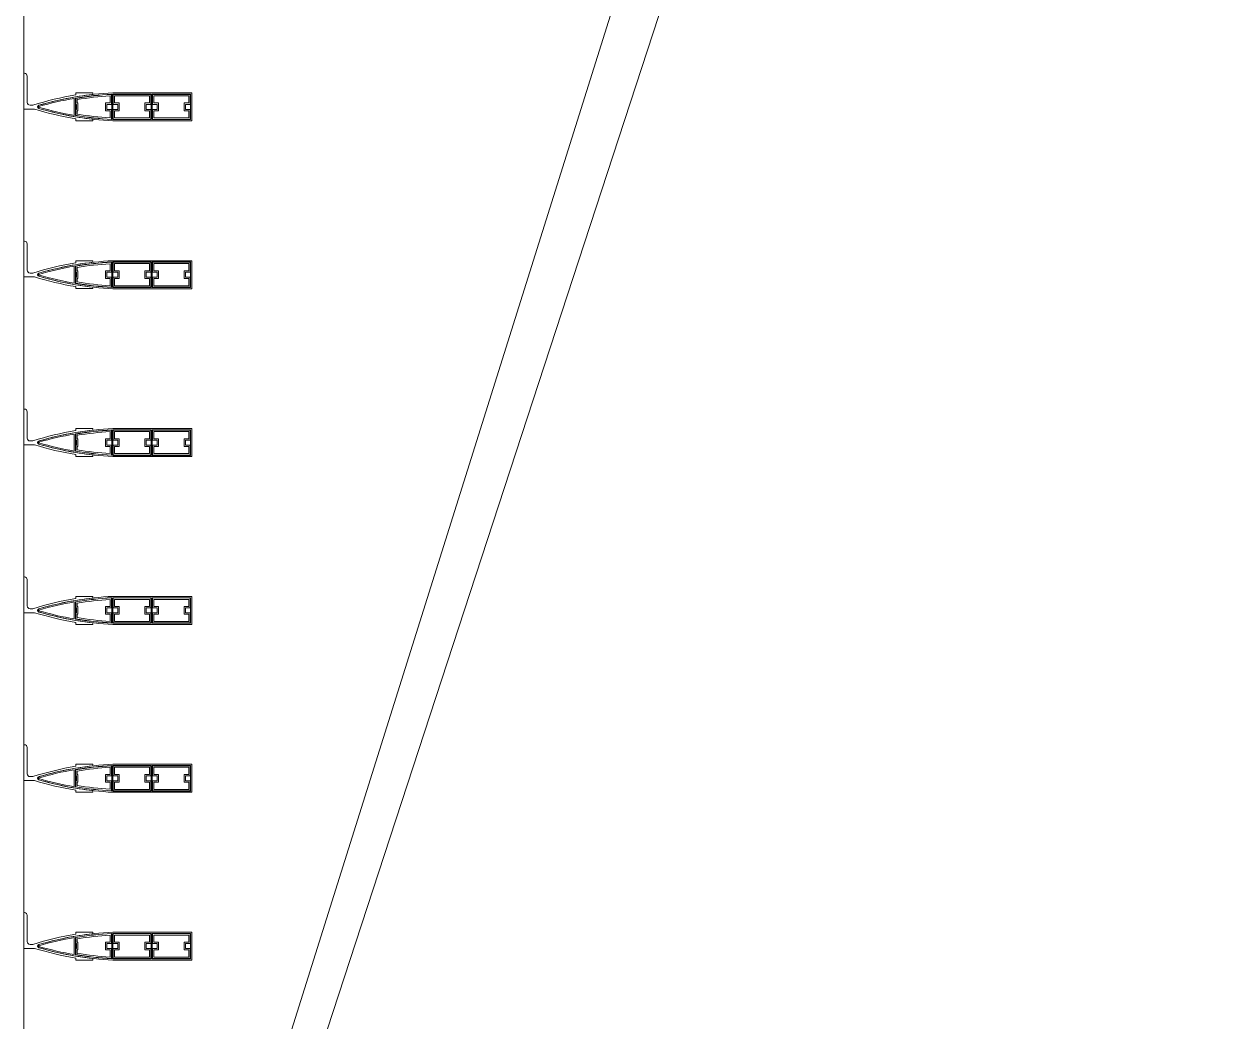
# Model space of a CAD drawing. Header units: millimetres. Extents: x 48966 to 155647, y -43515 to 26217.
# Drawn here: x 129422 to 131549, y -867 to 916 of the extents above; entities that cross this region are included whole.
import ezdxf

# ---------------------------------------------------------------- set-up
doc = ezdxf.new("R2010")
doc.units = ezdxf.units.MM
for name, color, linetype, lineweight in [('Внутренние кромки', 7, 'Continuous', 9), ('Обобщенные модели', 7, 'Continuous', 9), ('Обобщенные модели-1', 7, 'Continuous', 18)]:
    doc.layers.add(name, color=color, linetype=linetype, lineweight=lineweight)

# ---------------------------------------------------------------- blocks, each defined once
blk = doc.blocks.new('Обвязочная балка 1 - Обвязочная балка 1-1451838-План 5-го этажа на отм_ _12_600')
at = {"layer": 'Обобщенные модели-1'}
blk.add_line((129421.6, -26882.9), (129421.6, 11567.1), dxfattribs=at)
blk = doc.blocks.new('Профиль ламели362 - Профиль ламели-1566073-План 5-го этажа на отм_ _12_600')
at = {"layer": 'Обобщенные модели-1'}
for p, q in [((89806.9, 24507.1), (89806.9, 24366.2)), ((89856.9, 24507.1), (89806.9, 24507.1)), ((89809.1, 24436.5), (89809.1, 24504.9)), ((89809.1, 24504.9), (89854.7, 24504.9)), ((89854.7, 24504.9), (89854.7, 24436.5)), ((89856.9, 24366.2), (89856.9, 24507.1)), ((89827.4, 24504.4), (89809.6, 24504.4)), ((89809.6, 24504.4), (89809.6, 24437)), ((89812.1, 24439.5), (89812.1, 24501.9)), ((89812.1, 24501.9), (89824.9, 24501.9)), ((89824.9, 24501.9), (89824.9, 24493.5)), ((89824.9, 24493.5), (89838.8, 24493.5)), ((89827.4, 24496), (89827.4, 24504.4)), ((89836.3, 24496), (89827.4, 24496)), ((89854.2, 24504.4), (89836.3, 24504.4)), ((89836.3, 24504.4), (89836.3, 24496)), ((89838.8, 24493.5), (89838.8, 24501.9)), ((89838.8, 24501.9), (89851.7, 24501.9)), ((89851.7, 24501.9), (89851.7, 24439.5)), ((89854.2, 24437), (89854.2, 24504.4)), ((89838.8, 24447.9), (89824.9, 24447.9)), ((89824.9, 24447.9), (89824.9, 24439.5)), ((89827.4, 24437), (89827.4, 24445.4)), ((89827.4, 24445.4), (89836.3, 24445.4)), ((89836.3, 24445.4), (89836.3, 24437)), ((89838.8, 24439.5), (89838.8, 24447.9)), ((89854.7, 24436.5), (89809.1, 24436.5)), ((89809.1, 24434.6), (89854.7, 24434.6)), ((89809.1, 24366.2), (89809.1, 24434.6)), ((89809.6, 24437), (89827.4, 24437)), ((89827.4, 24434.1), (89809.6, 24434.1)), ((89809.6, 24434.1), (89809.6, 24366.7)), ((89824.9, 24439.5), (89812.1, 24439.5)), ((89812.1, 24369.2), (89812.1, 24431.6)), ((89812.1, 24431.6), (89824.9, 24431.6)), ((89824.9, 24431.6), (89824.9, 24423.2)), ((89824.9, 24423.2), (89838.8, 24423.2)), ((89827.4, 24425.7), (89827.4, 24434.1)), ((89836.3, 24425.7), (89827.4, 24425.7)), ((89836.3, 24437), (89854.2, 24437)), ((89854.2, 24434.1), (89836.3, 24434.1)), ((89836.3, 24434.1), (89836.3, 24425.7)), ((89851.7, 24439.5), (89838.8, 24439.5)), ((89838.8, 24423.2), (89838.8, 24431.6)), ((89838.8, 24431.6), (89851.7, 24431.6)), ((89851.7, 24431.6), (89851.7, 24369.2)), ((89854.2, 24366.7), (89854.2, 24434.1)), ((89854.7, 24434.6), (89854.7, 24366.2)), ((89838.8, 24377.6), (89824.9, 24377.6)), ((89824.9, 24377.6), (89824.9, 24369.2)), ((89838.8, 24369.2), (89838.8, 24377.6)), ((89854.7, 24366.2), (89809.1, 24366.2)), ((89809.1, 24364.3), (89854.6, 24364.3)), ((89809.6, 24366.7), (89827.4, 24366.7)), ((89827.4, 24363.8), (89809.6, 24363.8)), ((89824.9, 24369.2), (89812.1, 24369.2)), ((89812.2, 24361.3), (89824.9, 24361.3)), ((89824.9, 24361.3), (89824.9, 24352.9)), ((89827.4, 24366.7), (89827.4, 24375.1)), ((89827.4, 24375.1), (89836.3, 24375.1)), ((89827.4, 24355.4), (89827.4, 24363.8)), ((89836.3, 24375.1), (89836.3, 24366.7)), ((89836.3, 24366.7), (89854.2, 24366.7)), ((89854.2, 24363.8), (89836.3, 24363.8)), ((89836.3, 24363.8), (89836.3, 24355.4)), ((89851.7, 24369.2), (89838.8, 24369.2)), ((89838.8, 24352.9), (89838.8, 24361.3)), ((89838.8, 24361.3), (89851.5, 24361.3)), ((89824.9, 24352.9), (89838.8, 24352.9)), ((89836.3, 24355.4), (89827.4, 24355.4)), ((89809.8, 24330.1), (89806.9, 24330.1)), ((89806.9, 24330.1), (89806.9, 24299.7)), ((89856.8, 24330.1), (89853.9, 24330.1)), ((89856.8, 24299.7), (89856.8, 24330.1)), ((89806.9, 24299.7), (89810.5, 24299.7)), ((89847.4, 24299.2), (89816.3, 24299.2)), ((89816.6, 24297.3), (89847.1, 24297.3)), ((89816.8, 24299.7), (89827.4, 24299.7)), ((89824.9, 24302.2), (89818.9, 24302.2)), ((89838.8, 24303.5), (89824.9, 24303.5)), ((89824.9, 24303.5), (89824.9, 24302.2)), ((89827.4, 24299.7), (89827.4, 24301)), ((89827.4, 24301), (89836.3, 24301)), ((89836.3, 24301), (89836.3, 24299.7)), ((89836.3, 24299.7), (89846.9, 24299.7)), ((89838.8, 24302.2), (89838.8, 24303.5)), ((89844.8, 24302.2), (89838.8, 24302.2)), ((89853.2, 24299.7), (89856.8, 24299.7)), ((89771.9, 24208.1), (89771.9, 24207.1)), ((89771.9, 24207.1), (89835.9, 24207.1)), ((89823.9, 24213.1), (89776.9, 24213.1)), ((89828.9, 24223), (89828.9, 24218.1)), ((89835.9, 24207.1), (89835.9, 24226.3))]:
    blk.add_line(p, q, dxfattribs=at)
for centre, radius, start, end in [((90380.6, 24394.6), 574.5, 182.8338, 196.2258), ((90380.7, 24394.3), 572.3, 183.0109, 189.5715), ((90380.4, 24395.9), 571.8, 183.2193, 189.6867), ((90380.5, 24395.6), 569.3, 183.4571, 189.4457), ((89283.1, 24394.6), 574.5, 343.7742, 357.1662), ((89283.2, 24395.6), 569.3, 350.5543, 356.5429), ((89283.3, 24395.9), 571.8, 350.3133, 356.7807), ((89283, 24394.3), 572.3, 350.4285, 356.9891), ((90380.6, 24394.6), 574.5, 186.4465, 196.2576), ((89283.1, 24394.6), 574.5, 343.7424, 353.5535), ((90377.1, 24394.6), 574.5, 189.5084, 197.3712), ((90349, 24386.8), 539.8, 189.5428, 196.4344), ((89314.7, 24386.8), 539.8, 343.5656, 350.4572), ((89286.6, 24394.6), 574.5, 342.9661, 350.4916), ((89831.9, 24235.1), 3, 200, 340), ((89831.9, 24234.5), 2.84, 196.2576, 343.7424), ((89831.9, 24234.2), 0.645, 196.4344, 343.5656), ((89776.9, 24208.1), 5, 90, 180), ((89823.9, 24218.1), 5, 270, 0)]:
    blk.add_arc(centre, radius, start, end, dxfattribs=at)
blk = doc.blocks.new('Профиль ламели363 - Профиль ламели-1566337-План 5-го этажа на отм_ _12_600')
at = {"layer": 'Обобщенные модели-1'}
for p, q in [((89806.9, 24507.1), (89806.9, 24366.2)), ((89856.9, 24507.1), (89806.9, 24507.1)), ((89809.1, 24436.5), (89809.1, 24504.9)), ((89809.1, 24504.9), (89854.7, 24504.9)), ((89854.7, 24504.9), (89854.7, 24436.5)), ((89856.9, 24366.2), (89856.9, 24507.1)), ((89827.4, 24504.4), (89809.6, 24504.4)), ((89809.6, 24504.4), (89809.6, 24437)), ((89812.1, 24439.5), (89812.1, 24501.9)), ((89812.1, 24501.9), (89824.9, 24501.9)), ((89824.9, 24501.9), (89824.9, 24493.5)), ((89824.9, 24493.5), (89838.8, 24493.5)), ((89827.4, 24496), (89827.4, 24504.4)), ((89836.3, 24496), (89827.4, 24496)), ((89854.2, 24504.4), (89836.3, 24504.4)), ((89836.3, 24504.4), (89836.3, 24496)), ((89838.8, 24493.5), (89838.8, 24501.9)), ((89838.8, 24501.9), (89851.7, 24501.9)), ((89851.7, 24501.9), (89851.7, 24439.5)), ((89854.2, 24437), (89854.2, 24504.4)), ((89838.8, 24447.9), (89824.9, 24447.9)), ((89824.9, 24447.9), (89824.9, 24439.5)), ((89827.4, 24437), (89827.4, 24445.4)), ((89827.4, 24445.4), (89836.3, 24445.4)), ((89836.3, 24445.4), (89836.3, 24437)), ((89838.8, 24439.5), (89838.8, 24447.9)), ((89854.7, 24436.5), (89809.1, 24436.5)), ((89809.1, 24434.6), (89854.7, 24434.6)), ((89809.1, 24366.2), (89809.1, 24434.6)), ((89809.6, 24437), (89827.4, 24437)), ((89827.4, 24434.1), (89809.6, 24434.1)), ((89809.6, 24434.1), (89809.6, 24366.7)), ((89824.9, 24439.5), (89812.1, 24439.5)), ((89812.1, 24369.2), (89812.1, 24431.6)), ((89812.1, 24431.6), (89824.9, 24431.6)), ((89824.9, 24431.6), (89824.9, 24423.2)), ((89824.9, 24423.2), (89838.8, 24423.2)), ((89827.4, 24425.7), (89827.4, 24434.1)), ((89836.3, 24425.7), (89827.4, 24425.7)), ((89836.3, 24437), (89854.2, 24437)), ((89854.2, 24434.1), (89836.3, 24434.1)), ((89836.3, 24434.1), (89836.3, 24425.7)), ((89851.7, 24439.5), (89838.8, 24439.5)), ((89838.8, 24423.2), (89838.8, 24431.6)), ((89838.8, 24431.6), (89851.7, 24431.6)), ((89851.7, 24431.6), (89851.7, 24369.2)), ((89854.2, 24366.7), (89854.2, 24434.1)), ((89854.7, 24434.6), (89854.7, 24366.2)), ((89838.8, 24377.6), (89824.9, 24377.6)), ((89824.9, 24377.6), (89824.9, 24369.2)), ((89838.8, 24369.2), (89838.8, 24377.6)), ((89854.7, 24366.2), (89809.1, 24366.2)), ((89809.1, 24364.3), (89854.6, 24364.3)), ((89809.6, 24366.7), (89827.4, 24366.7)), ((89827.4, 24363.8), (89809.6, 24363.8)), ((89824.9, 24369.2), (89812.1, 24369.2)), ((89812.2, 24361.3), (89824.9, 24361.3)), ((89824.9, 24361.3), (89824.9, 24352.9)), ((89827.4, 24366.7), (89827.4, 24375.1)), ((89827.4, 24375.1), (89836.3, 24375.1)), ((89827.4, 24355.4), (89827.4, 24363.8)), ((89836.3, 24375.1), (89836.3, 24366.7)), ((89836.3, 24366.7), (89854.2, 24366.7)), ((89854.2, 24363.8), (89836.3, 24363.8)), ((89836.3, 24363.8), (89836.3, 24355.4)), ((89851.7, 24369.2), (89838.8, 24369.2)), ((89838.8, 24352.9), (89838.8, 24361.3)), ((89838.8, 24361.3), (89851.5, 24361.3)), ((89824.9, 24352.9), (89838.8, 24352.9)), ((89836.3, 24355.4), (89827.4, 24355.4)), ((89809.8, 24330.1), (89806.9, 24330.1)), ((89806.9, 24330.1), (89806.9, 24299.7)), ((89856.8, 24330.1), (89853.9, 24330.1)), ((89856.8, 24299.7), (89856.8, 24330.1)), ((89806.9, 24299.7), (89810.5, 24299.7)), ((89847.4, 24299.2), (89816.3, 24299.2)), ((89816.6, 24297.3), (89847.1, 24297.3)), ((89816.8, 24299.7), (89827.4, 24299.7)), ((89824.9, 24302.2), (89818.9, 24302.2)), ((89838.8, 24303.5), (89824.9, 24303.5)), ((89824.9, 24303.5), (89824.9, 24302.2)), ((89827.4, 24299.7), (89827.4, 24301)), ((89827.4, 24301), (89836.3, 24301)), ((89836.3, 24301), (89836.3, 24299.7)), ((89836.3, 24299.7), (89846.9, 24299.7)), ((89838.8, 24302.2), (89838.8, 24303.5)), ((89844.8, 24302.2), (89838.8, 24302.2)), ((89853.2, 24299.7), (89856.8, 24299.7)), ((89771.9, 24208.1), (89771.9, 24207.1)), ((89771.9, 24207.1), (89835.9, 24207.1)), ((89823.9, 24213.1), (89776.9, 24213.1)), ((89828.9, 24223), (89828.9, 24218.1)), ((89835.9, 24207.1), (89835.9, 24226.3))]:
    blk.add_line(p, q, dxfattribs=at)
for centre, radius, start, end in [((90380.6, 24394.6), 574.5, 182.8338, 196.2258), ((90380.7, 24394.3), 572.3, 183.0109, 189.5715), ((90380.4, 24395.9), 571.8, 183.2193, 189.6867), ((90380.5, 24395.6), 569.3, 183.4571, 189.4457), ((89283.1, 24394.6), 574.5, 343.7742, 357.1662), ((89283.2, 24395.6), 569.3, 350.5543, 356.5429), ((89283.3, 24395.9), 571.8, 350.3133, 356.7807), ((89283, 24394.3), 572.3, 350.4285, 356.9891), ((90380.6, 24394.6), 574.5, 186.4465, 196.2576), ((89283.1, 24394.6), 574.5, 343.7424, 353.5535), ((90377.1, 24394.6), 574.5, 189.5084, 197.3712), ((90349, 24386.8), 539.8, 189.5428, 196.4344), ((89314.7, 24386.8), 539.8, 343.5656, 350.4572), ((89286.6, 24394.6), 574.5, 342.9661, 350.4916), ((89831.9, 24235.1), 3, 200, 340), ((89831.9, 24234.5), 2.84, 196.2576, 343.7424), ((89831.9, 24234.2), 0.645, 196.4344, 343.5656), ((89776.9, 24208.1), 5, 90, 180), ((89823.9, 24218.1), 5, 270, 0)]:
    blk.add_arc(centre, radius, start, end, dxfattribs=at)
blk = doc.blocks.new('Профиль ламели364 - Профиль ламели-1566601-План 5-го этажа на отм_ _12_600')
at = {"layer": 'Обобщенные модели-1'}
for p, q in [((89806.9, 24507.1), (89806.9, 24366.2)), ((89856.9, 24507.1), (89806.9, 24507.1)), ((89809.1, 24436.5), (89809.1, 24504.9)), ((89809.1, 24504.9), (89854.7, 24504.9)), ((89854.7, 24504.9), (89854.7, 24436.5)), ((89856.9, 24366.2), (89856.9, 24507.1)), ((89827.4, 24504.4), (89809.6, 24504.4)), ((89809.6, 24504.4), (89809.6, 24437)), ((89812.1, 24439.5), (89812.1, 24501.9)), ((89812.1, 24501.9), (89824.9, 24501.9)), ((89824.9, 24501.9), (89824.9, 24493.5)), ((89824.9, 24493.5), (89838.8, 24493.5)), ((89827.4, 24496), (89827.4, 24504.4)), ((89836.3, 24496), (89827.4, 24496)), ((89854.2, 24504.4), (89836.3, 24504.4)), ((89836.3, 24504.4), (89836.3, 24496)), ((89838.8, 24493.5), (89838.8, 24501.9)), ((89838.8, 24501.9), (89851.7, 24501.9)), ((89851.7, 24501.9), (89851.7, 24439.5)), ((89854.2, 24437), (89854.2, 24504.4)), ((89838.8, 24447.9), (89824.9, 24447.9)), ((89824.9, 24447.9), (89824.9, 24439.5)), ((89827.4, 24437), (89827.4, 24445.4)), ((89827.4, 24445.4), (89836.3, 24445.4)), ((89836.3, 24445.4), (89836.3, 24437)), ((89838.8, 24439.5), (89838.8, 24447.9)), ((89854.7, 24436.5), (89809.1, 24436.5)), ((89809.1, 24434.6), (89854.7, 24434.6)), ((89809.1, 24366.2), (89809.1, 24434.6)), ((89809.6, 24437), (89827.4, 24437)), ((89827.4, 24434.1), (89809.6, 24434.1)), ((89809.6, 24434.1), (89809.6, 24366.7)), ((89824.9, 24439.5), (89812.1, 24439.5)), ((89812.1, 24369.2), (89812.1, 24431.6)), ((89812.1, 24431.6), (89824.9, 24431.6)), ((89824.9, 24431.6), (89824.9, 24423.2)), ((89824.9, 24423.2), (89838.8, 24423.2)), ((89827.4, 24425.7), (89827.4, 24434.1)), ((89836.3, 24425.7), (89827.4, 24425.7)), ((89836.3, 24437), (89854.2, 24437)), ((89854.2, 24434.1), (89836.3, 24434.1)), ((89836.3, 24434.1), (89836.3, 24425.7)), ((89851.7, 24439.5), (89838.8, 24439.5)), ((89838.8, 24423.2), (89838.8, 24431.6)), ((89838.8, 24431.6), (89851.7, 24431.6)), ((89851.7, 24431.6), (89851.7, 24369.2)), ((89854.2, 24366.7), (89854.2, 24434.1)), ((89854.7, 24434.6), (89854.7, 24366.2)), ((89838.8, 24377.6), (89824.9, 24377.6)), ((89824.9, 24377.6), (89824.9, 24369.2)), ((89838.8, 24369.2), (89838.8, 24377.6)), ((89854.7, 24366.2), (89809.1, 24366.2)), ((89809.1, 24364.3), (89854.6, 24364.3)), ((89809.6, 24366.7), (89827.4, 24366.7)), ((89827.4, 24363.8), (89809.6, 24363.8)), ((89824.9, 24369.2), (89812.1, 24369.2)), ((89812.2, 24361.3), (89824.9, 24361.3)), ((89824.9, 24361.3), (89824.9, 24352.9)), ((89827.4, 24366.7), (89827.4, 24375.1)), ((89827.4, 24375.1), (89836.3, 24375.1)), ((89827.4, 24355.4), (89827.4, 24363.8)), ((89836.3, 24375.1), (89836.3, 24366.7)), ((89836.3, 24366.7), (89854.2, 24366.7)), ((89854.2, 24363.8), (89836.3, 24363.8)), ((89836.3, 24363.8), (89836.3, 24355.4)), ((89851.7, 24369.2), (89838.8, 24369.2)), ((89838.8, 24352.9), (89838.8, 24361.3)), ((89838.8, 24361.3), (89851.5, 24361.3)), ((89824.9, 24352.9), (89838.8, 24352.9)), ((89836.3, 24355.4), (89827.4, 24355.4)), ((89809.8, 24330.1), (89806.9, 24330.1)), ((89806.9, 24330.1), (89806.9, 24299.7)), ((89856.8, 24330.1), (89853.9, 24330.1)), ((89856.8, 24299.7), (89856.8, 24330.1)), ((89806.9, 24299.7), (89810.5, 24299.7)), ((89847.4, 24299.2), (89816.3, 24299.2)), ((89816.6, 24297.3), (89847.1, 24297.3)), ((89816.8, 24299.7), (89827.4, 24299.7)), ((89824.9, 24302.2), (89818.9, 24302.2)), ((89838.8, 24303.5), (89824.9, 24303.5)), ((89824.9, 24303.5), (89824.9, 24302.2)), ((89827.4, 24299.7), (89827.4, 24301)), ((89827.4, 24301), (89836.3, 24301)), ((89836.3, 24301), (89836.3, 24299.7)), ((89836.3, 24299.7), (89846.9, 24299.7)), ((89838.8, 24302.2), (89838.8, 24303.5)), ((89844.8, 24302.2), (89838.8, 24302.2)), ((89853.2, 24299.7), (89856.8, 24299.7)), ((89771.9, 24208.1), (89771.9, 24207.1)), ((89771.9, 24207.1), (89835.9, 24207.1)), ((89823.9, 24213.1), (89776.9, 24213.1)), ((89828.9, 24223), (89828.9, 24218.1)), ((89835.9, 24207.1), (89835.9, 24226.3))]:
    blk.add_line(p, q, dxfattribs=at)
for centre, radius, start, end in [((90380.6, 24394.6), 574.5, 182.8338, 196.2258), ((90380.7, 24394.3), 572.3, 183.0109, 189.5715), ((90380.4, 24395.9), 571.8, 183.2193, 189.6867), ((90380.5, 24395.6), 569.3, 183.4571, 189.4457), ((89283.1, 24394.6), 574.5, 343.7742, 357.1662), ((89283.2, 24395.6), 569.3, 350.5543, 356.5429), ((89283.3, 24395.9), 571.8, 350.3133, 356.7807), ((89283, 24394.3), 572.3, 350.4285, 356.9891), ((90380.6, 24394.6), 574.5, 186.4465, 196.2576), ((89283.1, 24394.6), 574.5, 343.7424, 353.5535), ((90377.1, 24394.6), 574.5, 189.5084, 197.3712), ((90349, 24386.8), 539.8, 189.5428, 196.4344), ((89314.7, 24386.8), 539.8, 343.5656, 350.4572), ((89286.6, 24394.6), 574.5, 342.9661, 350.4916), ((89831.9, 24235.1), 3, 200, 340), ((89831.9, 24234.5), 2.84, 196.2576, 343.7424), ((89831.9, 24234.2), 0.645, 196.4344, 343.5656), ((89776.9, 24208.1), 5, 90, 180), ((89823.9, 24218.1), 5, 270, 0)]:
    blk.add_arc(centre, radius, start, end, dxfattribs=at)
blk = doc.blocks.new('Профиль ламели365 - Профиль ламели-1566865-План 5-го этажа на отм_ _12_600')
at = {"layer": 'Обобщенные модели-1'}
for p, q in [((89806.9, 24507.1), (89806.9, 24366.2)), ((89856.9, 24507.1), (89806.9, 24507.1)), ((89809.1, 24436.5), (89809.1, 24504.9)), ((89809.1, 24504.9), (89854.7, 24504.9)), ((89854.7, 24504.9), (89854.7, 24436.5)), ((89856.9, 24366.2), (89856.9, 24507.1)), ((89827.4, 24504.4), (89809.6, 24504.4)), ((89809.6, 24504.4), (89809.6, 24437)), ((89812.1, 24439.5), (89812.1, 24501.9)), ((89812.1, 24501.9), (89824.9, 24501.9)), ((89824.9, 24501.9), (89824.9, 24493.5)), ((89824.9, 24493.5), (89838.8, 24493.5)), ((89827.4, 24496), (89827.4, 24504.4)), ((89836.3, 24496), (89827.4, 24496)), ((89854.2, 24504.4), (89836.3, 24504.4)), ((89836.3, 24504.4), (89836.3, 24496)), ((89838.8, 24493.5), (89838.8, 24501.9)), ((89838.8, 24501.9), (89851.7, 24501.9)), ((89851.7, 24501.9), (89851.7, 24439.5)), ((89854.2, 24437), (89854.2, 24504.4)), ((89838.8, 24447.9), (89824.9, 24447.9)), ((89824.9, 24447.9), (89824.9, 24439.5)), ((89827.4, 24437), (89827.4, 24445.4)), ((89827.4, 24445.4), (89836.3, 24445.4)), ((89836.3, 24445.4), (89836.3, 24437)), ((89838.8, 24439.5), (89838.8, 24447.9)), ((89854.7, 24436.5), (89809.1, 24436.5)), ((89809.1, 24434.6), (89854.7, 24434.6)), ((89809.1, 24366.2), (89809.1, 24434.6)), ((89809.6, 24437), (89827.4, 24437)), ((89827.4, 24434.1), (89809.6, 24434.1)), ((89809.6, 24434.1), (89809.6, 24366.7)), ((89824.9, 24439.5), (89812.1, 24439.5)), ((89812.1, 24369.2), (89812.1, 24431.6)), ((89812.1, 24431.6), (89824.9, 24431.6)), ((89824.9, 24431.6), (89824.9, 24423.2)), ((89824.9, 24423.2), (89838.8, 24423.2)), ((89827.4, 24425.7), (89827.4, 24434.1)), ((89836.3, 24425.7), (89827.4, 24425.7)), ((89836.3, 24437), (89854.2, 24437)), ((89854.2, 24434.1), (89836.3, 24434.1)), ((89836.3, 24434.1), (89836.3, 24425.7)), ((89851.7, 24439.5), (89838.8, 24439.5)), ((89838.8, 24423.2), (89838.8, 24431.6)), ((89838.8, 24431.6), (89851.7, 24431.6)), ((89851.7, 24431.6), (89851.7, 24369.2)), ((89854.2, 24366.7), (89854.2, 24434.1)), ((89854.7, 24434.6), (89854.7, 24366.2)), ((89838.8, 24377.6), (89824.9, 24377.6)), ((89824.9, 24377.6), (89824.9, 24369.2)), ((89838.8, 24369.2), (89838.8, 24377.6)), ((89854.7, 24366.2), (89809.1, 24366.2)), ((89809.1, 24364.3), (89854.6, 24364.3)), ((89809.6, 24366.7), (89827.4, 24366.7)), ((89827.4, 24363.8), (89809.6, 24363.8)), ((89824.9, 24369.2), (89812.1, 24369.2)), ((89812.2, 24361.3), (89824.9, 24361.3)), ((89824.9, 24361.3), (89824.9, 24352.9)), ((89827.4, 24366.7), (89827.4, 24375.1)), ((89827.4, 24375.1), (89836.3, 24375.1)), ((89827.4, 24355.4), (89827.4, 24363.8)), ((89836.3, 24375.1), (89836.3, 24366.7)), ((89836.3, 24366.7), (89854.2, 24366.7)), ((89854.2, 24363.8), (89836.3, 24363.8)), ((89836.3, 24363.8), (89836.3, 24355.4)), ((89851.7, 24369.2), (89838.8, 24369.2)), ((89838.8, 24352.9), (89838.8, 24361.3)), ((89838.8, 24361.3), (89851.5, 24361.3)), ((89824.9, 24352.9), (89838.8, 24352.9)), ((89836.3, 24355.4), (89827.4, 24355.4)), ((89809.8, 24330.1), (89806.9, 24330.1)), ((89806.9, 24330.1), (89806.9, 24299.7)), ((89856.8, 24330.1), (89853.9, 24330.1)), ((89856.8, 24299.7), (89856.8, 24330.1)), ((89806.9, 24299.7), (89810.5, 24299.7)), ((89847.4, 24299.2), (89816.3, 24299.2)), ((89816.6, 24297.3), (89847.1, 24297.3)), ((89816.8, 24299.7), (89827.4, 24299.7)), ((89824.9, 24302.2), (89818.9, 24302.2)), ((89838.8, 24303.5), (89824.9, 24303.5)), ((89824.9, 24303.5), (89824.9, 24302.2)), ((89827.4, 24299.7), (89827.4, 24301)), ((89827.4, 24301), (89836.3, 24301)), ((89836.3, 24301), (89836.3, 24299.7)), ((89836.3, 24299.7), (89846.9, 24299.7)), ((89838.8, 24302.2), (89838.8, 24303.5)), ((89844.8, 24302.2), (89838.8, 24302.2)), ((89853.2, 24299.7), (89856.8, 24299.7)), ((89771.9, 24208.1), (89771.9, 24207.1)), ((89771.9, 24207.1), (89835.9, 24207.1)), ((89823.9, 24213.1), (89776.9, 24213.1)), ((89828.9, 24223), (89828.9, 24218.1)), ((89835.9, 24207.1), (89835.9, 24226.3))]:
    blk.add_line(p, q, dxfattribs=at)
for centre, radius, start, end in [((90380.6, 24394.6), 574.5, 182.8338, 196.2258), ((90380.7, 24394.3), 572.3, 183.0109, 189.5715), ((90380.4, 24395.9), 571.8, 183.2193, 189.6867), ((90380.5, 24395.6), 569.3, 183.4571, 189.4457), ((89283.1, 24394.6), 574.5, 343.7742, 357.1662), ((89283.2, 24395.6), 569.3, 350.5543, 356.5429), ((89283.3, 24395.9), 571.8, 350.3133, 356.7807), ((89283, 24394.3), 572.3, 350.4285, 356.9891), ((90380.6, 24394.6), 574.5, 186.4465, 196.2576), ((89283.1, 24394.6), 574.5, 343.7424, 353.5535), ((90377.1, 24394.6), 574.5, 189.5084, 197.3712), ((90349, 24386.8), 539.8, 189.5428, 196.4344), ((89314.7, 24386.8), 539.8, 343.5656, 350.4572), ((89286.6, 24394.6), 574.5, 342.9661, 350.4916), ((89831.9, 24235.1), 3, 200, 340), ((89831.9, 24234.5), 2.84, 196.2576, 343.7424), ((89831.9, 24234.2), 0.645, 196.4344, 343.5656), ((89776.9, 24208.1), 5, 90, 180), ((89823.9, 24218.1), 5, 270, 0)]:
    blk.add_arc(centre, radius, start, end, dxfattribs=at)
blk = doc.blocks.new('Профиль ламели366 - Профиль ламели-1567129-План 5-го этажа на отм_ _12_600')
at = {"layer": 'Обобщенные модели-1'}
for p, q in [((89806.9, 24507.1), (89806.9, 24366.2)), ((89856.9, 24507.1), (89806.9, 24507.1)), ((89809.1, 24436.5), (89809.1, 24504.9)), ((89809.1, 24504.9), (89854.7, 24504.9)), ((89854.7, 24504.9), (89854.7, 24436.5)), ((89856.9, 24366.2), (89856.9, 24507.1)), ((89827.4, 24504.4), (89809.6, 24504.4)), ((89809.6, 24504.4), (89809.6, 24437)), ((89812.1, 24439.5), (89812.1, 24501.9)), ((89812.1, 24501.9), (89824.9, 24501.9)), ((89824.9, 24501.9), (89824.9, 24493.5)), ((89824.9, 24493.5), (89838.8, 24493.5)), ((89827.4, 24496), (89827.4, 24504.4)), ((89836.3, 24496), (89827.4, 24496)), ((89854.2, 24504.4), (89836.3, 24504.4)), ((89836.3, 24504.4), (89836.3, 24496)), ((89838.8, 24493.5), (89838.8, 24501.9)), ((89838.8, 24501.9), (89851.7, 24501.9)), ((89851.7, 24501.9), (89851.7, 24439.5)), ((89854.2, 24437), (89854.2, 24504.4)), ((89838.8, 24447.9), (89824.9, 24447.9)), ((89824.9, 24447.9), (89824.9, 24439.5)), ((89827.4, 24437), (89827.4, 24445.4)), ((89827.4, 24445.4), (89836.3, 24445.4)), ((89836.3, 24445.4), (89836.3, 24437)), ((89838.8, 24439.5), (89838.8, 24447.9)), ((89854.7, 24436.5), (89809.1, 24436.5)), ((89809.1, 24434.6), (89854.7, 24434.6)), ((89809.1, 24366.2), (89809.1, 24434.6)), ((89809.6, 24437), (89827.4, 24437)), ((89827.4, 24434.1), (89809.6, 24434.1)), ((89809.6, 24434.1), (89809.6, 24366.7)), ((89824.9, 24439.5), (89812.1, 24439.5)), ((89812.1, 24369.2), (89812.1, 24431.6)), ((89812.1, 24431.6), (89824.9, 24431.6)), ((89824.9, 24431.6), (89824.9, 24423.2)), ((89824.9, 24423.2), (89838.8, 24423.2)), ((89827.4, 24425.7), (89827.4, 24434.1)), ((89836.3, 24425.7), (89827.4, 24425.7)), ((89836.3, 24437), (89854.2, 24437)), ((89854.2, 24434.1), (89836.3, 24434.1)), ((89836.3, 24434.1), (89836.3, 24425.7)), ((89851.7, 24439.5), (89838.8, 24439.5)), ((89838.8, 24423.2), (89838.8, 24431.6)), ((89838.8, 24431.6), (89851.7, 24431.6)), ((89851.7, 24431.6), (89851.7, 24369.2)), ((89854.2, 24366.7), (89854.2, 24434.1)), ((89854.7, 24434.6), (89854.7, 24366.2)), ((89838.8, 24377.6), (89824.9, 24377.6)), ((89824.9, 24377.6), (89824.9, 24369.2)), ((89838.8, 24369.2), (89838.8, 24377.6)), ((89854.7, 24366.2), (89809.1, 24366.2)), ((89809.1, 24364.3), (89854.6, 24364.3)), ((89809.6, 24366.7), (89827.4, 24366.7)), ((89827.4, 24363.8), (89809.6, 24363.8)), ((89824.9, 24369.2), (89812.1, 24369.2)), ((89812.2, 24361.3), (89824.9, 24361.3)), ((89824.9, 24361.3), (89824.9, 24352.9)), ((89827.4, 24366.7), (89827.4, 24375.1)), ((89827.4, 24375.1), (89836.3, 24375.1)), ((89827.4, 24355.4), (89827.4, 24363.8)), ((89836.3, 24375.1), (89836.3, 24366.7)), ((89836.3, 24366.7), (89854.2, 24366.7)), ((89854.2, 24363.8), (89836.3, 24363.8)), ((89836.3, 24363.8), (89836.3, 24355.4)), ((89851.7, 24369.2), (89838.8, 24369.2)), ((89838.8, 24352.9), (89838.8, 24361.3)), ((89838.8, 24361.3), (89851.5, 24361.3)), ((89824.9, 24352.9), (89838.8, 24352.9)), ((89836.3, 24355.4), (89827.4, 24355.4)), ((89809.8, 24330.1), (89806.9, 24330.1)), ((89806.9, 24330.1), (89806.9, 24299.7)), ((89856.8, 24330.1), (89853.9, 24330.1)), ((89856.8, 24299.7), (89856.8, 24330.1)), ((89806.9, 24299.7), (89810.5, 24299.7)), ((89847.4, 24299.2), (89816.3, 24299.2)), ((89816.6, 24297.3), (89847.1, 24297.3)), ((89816.8, 24299.7), (89827.4, 24299.7)), ((89824.9, 24302.2), (89818.9, 24302.2)), ((89838.8, 24303.5), (89824.9, 24303.5)), ((89824.9, 24303.5), (89824.9, 24302.2)), ((89827.4, 24299.7), (89827.4, 24301)), ((89827.4, 24301), (89836.3, 24301)), ((89836.3, 24301), (89836.3, 24299.7)), ((89836.3, 24299.7), (89846.9, 24299.7)), ((89838.8, 24302.2), (89838.8, 24303.5)), ((89844.8, 24302.2), (89838.8, 24302.2)), ((89853.2, 24299.7), (89856.8, 24299.7)), ((89771.9, 24208.1), (89771.9, 24207.1)), ((89771.9, 24207.1), (89835.9, 24207.1)), ((89823.9, 24213.1), (89776.9, 24213.1)), ((89828.9, 24223), (89828.9, 24218.1)), ((89835.9, 24207.1), (89835.9, 24226.3))]:
    blk.add_line(p, q, dxfattribs=at)
for centre, radius, start, end in [((90380.6, 24394.6), 574.5, 182.8338, 196.2258), ((90380.7, 24394.3), 572.3, 183.0109, 189.5715), ((90380.4, 24395.9), 571.8, 183.2193, 189.6867), ((90380.5, 24395.6), 569.3, 183.4571, 189.4457), ((89283.1, 24394.6), 574.5, 343.7742, 357.1662), ((89283.2, 24395.6), 569.3, 350.5543, 356.5429), ((89283.3, 24395.9), 571.8, 350.3133, 356.7807), ((89283, 24394.3), 572.3, 350.4285, 356.9891), ((90380.6, 24394.6), 574.5, 186.4465, 196.2576), ((89283.1, 24394.6), 574.5, 343.7424, 353.5535), ((90377.1, 24394.6), 574.5, 189.5084, 197.3712), ((90349, 24386.8), 539.8, 189.5428, 196.4344), ((89314.7, 24386.8), 539.8, 343.5656, 350.4572), ((89286.6, 24394.6), 574.5, 342.9661, 350.4916), ((89831.9, 24235.1), 3, 200, 340), ((89831.9, 24234.5), 2.84, 196.2576, 343.7424), ((89831.9, 24234.2), 0.645, 196.4344, 343.5656), ((89776.9, 24208.1), 5, 90, 180), ((89823.9, 24218.1), 5, 270, 0)]:
    blk.add_arc(centre, radius, start, end, dxfattribs=at)
blk = doc.blocks.new('Профиль ламели367 - Профиль ламели-1567393-План 5-го этажа на отм_ _12_600')
at = {"layer": 'Обобщенные модели-1'}
for p, q in [((89806.9, 24507.1), (89806.9, 24366.2)), ((89856.9, 24507.1), (89806.9, 24507.1)), ((89809.1, 24436.5), (89809.1, 24504.9)), ((89809.1, 24504.9), (89854.7, 24504.9)), ((89854.7, 24504.9), (89854.7, 24436.5)), ((89856.9, 24366.2), (89856.9, 24507.1)), ((89827.4, 24504.4), (89809.6, 24504.4)), ((89809.6, 24504.4), (89809.6, 24437)), ((89812.1, 24439.5), (89812.1, 24501.9)), ((89812.1, 24501.9), (89824.9, 24501.9)), ((89824.9, 24501.9), (89824.9, 24493.5)), ((89824.9, 24493.5), (89838.8, 24493.5)), ((89827.4, 24496), (89827.4, 24504.4)), ((89836.3, 24496), (89827.4, 24496)), ((89854.2, 24504.4), (89836.3, 24504.4)), ((89836.3, 24504.4), (89836.3, 24496)), ((89838.8, 24493.5), (89838.8, 24501.9)), ((89838.8, 24501.9), (89851.7, 24501.9)), ((89851.7, 24501.9), (89851.7, 24439.5)), ((89854.2, 24437), (89854.2, 24504.4)), ((89838.8, 24447.9), (89824.9, 24447.9)), ((89824.9, 24447.9), (89824.9, 24439.5)), ((89827.4, 24437), (89827.4, 24445.4)), ((89827.4, 24445.4), (89836.3, 24445.4)), ((89836.3, 24445.4), (89836.3, 24437)), ((89838.8, 24439.5), (89838.8, 24447.9)), ((89854.7, 24436.5), (89809.1, 24436.5)), ((89809.1, 24434.6), (89854.7, 24434.6)), ((89809.1, 24366.2), (89809.1, 24434.6)), ((89809.6, 24437), (89827.4, 24437)), ((89827.4, 24434.1), (89809.6, 24434.1)), ((89809.6, 24434.1), (89809.6, 24366.7)), ((89824.9, 24439.5), (89812.1, 24439.5)), ((89812.1, 24369.2), (89812.1, 24431.6)), ((89812.1, 24431.6), (89824.9, 24431.6)), ((89824.9, 24431.6), (89824.9, 24423.2)), ((89824.9, 24423.2), (89838.8, 24423.2)), ((89827.4, 24425.7), (89827.4, 24434.1)), ((89836.3, 24425.7), (89827.4, 24425.7)), ((89836.3, 24437), (89854.2, 24437)), ((89854.2, 24434.1), (89836.3, 24434.1)), ((89836.3, 24434.1), (89836.3, 24425.7)), ((89851.7, 24439.5), (89838.8, 24439.5)), ((89838.8, 24423.2), (89838.8, 24431.6)), ((89838.8, 24431.6), (89851.7, 24431.6)), ((89851.7, 24431.6), (89851.7, 24369.2)), ((89854.2, 24366.7), (89854.2, 24434.1)), ((89854.7, 24434.6), (89854.7, 24366.2)), ((89838.8, 24377.6), (89824.9, 24377.6)), ((89824.9, 24377.6), (89824.9, 24369.2)), ((89838.8, 24369.2), (89838.8, 24377.6)), ((89854.7, 24366.2), (89809.1, 24366.2)), ((89809.1, 24364.3), (89854.6, 24364.3)), ((89809.6, 24366.7), (89827.4, 24366.7)), ((89827.4, 24363.8), (89809.6, 24363.8)), ((89824.9, 24369.2), (89812.1, 24369.2)), ((89812.2, 24361.3), (89824.9, 24361.3)), ((89824.9, 24361.3), (89824.9, 24352.9)), ((89827.4, 24366.7), (89827.4, 24375.1)), ((89827.4, 24375.1), (89836.3, 24375.1)), ((89827.4, 24355.4), (89827.4, 24363.8)), ((89836.3, 24375.1), (89836.3, 24366.7)), ((89836.3, 24366.7), (89854.2, 24366.7)), ((89854.2, 24363.8), (89836.3, 24363.8)), ((89836.3, 24363.8), (89836.3, 24355.4)), ((89851.7, 24369.2), (89838.8, 24369.2)), ((89838.8, 24352.9), (89838.8, 24361.3)), ((89838.8, 24361.3), (89851.5, 24361.3)), ((89824.9, 24352.9), (89838.8, 24352.9)), ((89836.3, 24355.4), (89827.4, 24355.4)), ((89809.8, 24330.1), (89806.9, 24330.1)), ((89806.9, 24330.1), (89806.9, 24299.7)), ((89856.8, 24330.1), (89853.9, 24330.1)), ((89856.8, 24299.7), (89856.8, 24330.1)), ((89806.9, 24299.7), (89810.5, 24299.7)), ((89847.4, 24299.2), (89816.3, 24299.2)), ((89816.6, 24297.3), (89847.1, 24297.3)), ((89816.8, 24299.7), (89827.4, 24299.7)), ((89824.9, 24302.2), (89818.9, 24302.2)), ((89838.8, 24303.5), (89824.9, 24303.5)), ((89824.9, 24303.5), (89824.9, 24302.2)), ((89827.4, 24299.7), (89827.4, 24301)), ((89827.4, 24301), (89836.3, 24301)), ((89836.3, 24301), (89836.3, 24299.7)), ((89836.3, 24299.7), (89846.9, 24299.7)), ((89838.8, 24302.2), (89838.8, 24303.5)), ((89844.8, 24302.2), (89838.8, 24302.2)), ((89853.2, 24299.7), (89856.8, 24299.7)), ((89771.9, 24208.1), (89771.9, 24207.1)), ((89771.9, 24207.1), (89835.9, 24207.1)), ((89823.9, 24213.1), (89776.9, 24213.1)), ((89828.9, 24223), (89828.9, 24218.1)), ((89835.9, 24207.1), (89835.9, 24226.3))]:
    blk.add_line(p, q, dxfattribs=at)
for centre, radius, start, end in [((90380.6, 24394.6), 574.5, 182.8338, 196.2258), ((90380.7, 24394.3), 572.3, 183.0109, 189.5715), ((90380.4, 24395.9), 571.8, 183.2193, 189.6867), ((90380.5, 24395.6), 569.3, 183.4571, 189.4457), ((89283.1, 24394.6), 574.5, 343.7742, 357.1662), ((89283.2, 24395.6), 569.3, 350.5543, 356.5429), ((89283.3, 24395.9), 571.8, 350.3133, 356.7807), ((89283, 24394.3), 572.3, 350.4285, 356.9891), ((90380.6, 24394.6), 574.5, 186.4465, 196.2576), ((89283.1, 24394.6), 574.5, 343.7424, 353.5535), ((90377.1, 24394.6), 574.5, 189.5084, 197.3712), ((90349, 24386.8), 539.8, 189.5428, 196.4344), ((89314.7, 24386.8), 539.8, 343.5656, 350.4572), ((89286.6, 24394.6), 574.5, 342.9661, 350.4916), ((89831.9, 24235.1), 3, 200, 340), ((89831.9, 24234.5), 2.84, 196.2576, 343.7424), ((89831.9, 24234.2), 0.645, 196.4344, 343.5656), ((89776.9, 24208.1), 5, 90, 180), ((89823.9, 24218.1), 5, 270, 0)]:
    blk.add_arc(centre, radius, start, end, dxfattribs=at)

msp = doc.modelspace()

# ---------------------------------------------------------------- linework, layer by layer
at = {"layer": 'Внутренние кромки'}
for p, q in [((131548.8, 4362.2), (129672, -1607.9)), ((131547.6, 3962.6), (129721.6, -1622.7))]:
    msp.add_line(p, q, dxfattribs=at)

# ---------------------------------------------------------------- block references
at = {"layer": 'Обобщенные модели'}
msp.add_blockref('Обвязочная балка 1 - Обвязочная балка 1-1451838-План 5-го этажа на отм_ _12_600', (0, 0), dxfattribs=at)
at = {"layer": 'Обобщенные модели', "rotation": 270.0000000000252}
for name, p in [('Профиль ламели362 - Профиль ламели-1566073-План 5-го этажа на отм_ _12_600', (105214.6, 90599)), ('Профиль ламели363 - Профиль ламели-1566337-План 5-го этажа на отм_ _12_600', (105214.6, 90299)), ('Профиль ламели364 - Профиль ламели-1566601-План 5-го этажа на отм_ _12_600', (105214.6, 89999)), ('Профиль ламели365 - Профиль ламели-1566865-План 5-го этажа на отм_ _12_600', (105214.6, 89699)), ('Профиль ламели366 - Профиль ламели-1567129-План 5-го этажа на отм_ _12_600', (105214.6, 89399)), ('Профиль ламели367 - Профиль ламели-1567393-План 5-го этажа на отм_ _12_600', (105214.6, 89099))]:
    msp.add_blockref(name, p, dxfattribs=at)

doc.saveas('drawing.dxf')
